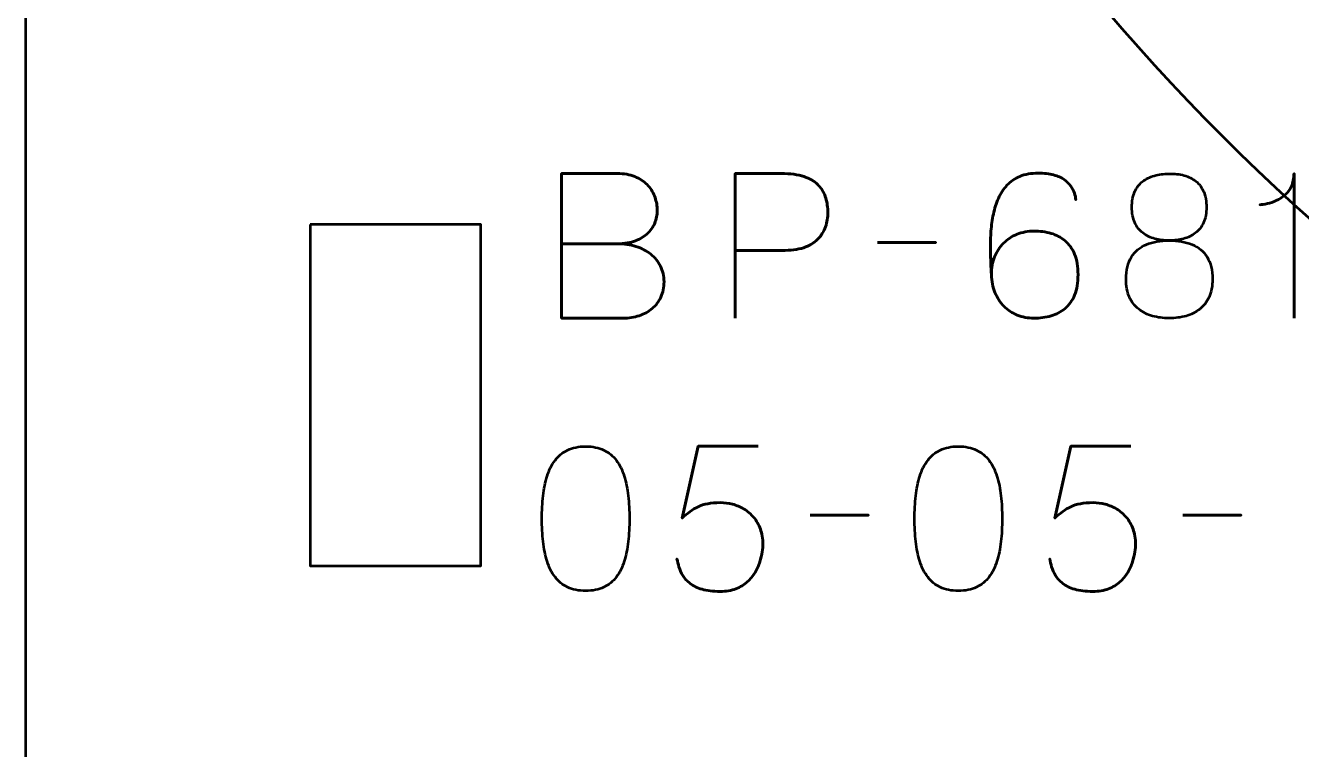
# Model space of a CAD drawing. Header units: centimetres. Extents: x -35.2 to 14.2, y -19.5 to -10.2.
# Drawn here: x 4.85 to 7.093, y -18.473 to -17.2 of the extents above; entities that cross this region are included whole.
import ezdxf

# ---------------------------------------------------------------- set-up
doc = ezdxf.new("R2010")
doc.units = ezdxf.units.CM
doc.header["$MEASUREMENT"] = 0
doc.layers.add('Layer 1', color=7, linetype='Continuous')

msp = doc.modelspace()

# ---------------------------------------------------------------- linework, layer by layer
at = {"layer": 'Layer 1', "lineweight": 53}
for centre, major_axis in [((9.49999, -14.85001), (0, 3.6)), ((9.49999, -14.85), (0, 2.75))]:
    msp.add_ellipse(centre, major_axis=major_axis, ratio=1, dxfattribs=at)
for points, knots in [([(5.35005, -10.19995), (5.35005, -10.19995), (13.64995, -10.19995), (13.64995, -10.19995), (13.64995, -10.19995), (13.92695, -10.19995), (14.15005, -10.42305), (14.15005, -10.70005), (14.15005, -10.70005), (14.15005, -10.70005), (14.15005, -18.99995), (14.15005, -18.99995), (14.15005, -18.99995), (14.15005, -19.27695), (13.92695, -19.50005), (13.64995, -19.50005), (13.64995, -19.50005), (13.64995, -19.50005), (5.35005, -19.50005), (5.35005, -19.50005), (5.35005, -19.50005), (5.07305, -19.50005), (4.84995, -19.27695), (4.84995, -18.99995), (4.84995, -18.99995), (4.84995, -18.99995), (4.84995, -10.70005), (4.84995, -10.70005), (4.84995, -10.70005), (4.84995, -10.42305), (5.07305, -10.19995), (5.35005, -10.19995)], [0, 0, 0, 0, 0.125, 0.125, 0.125, 0.125, 0.25, 0.25, 0.25, 0.25, 0.375, 0.375, 0.375, 0.375, 0.5, 0.5, 0.5, 0.5, 0.625, 0.625, 0.625, 0.625, 0.75, 0.75, 0.75, 0.75, 0.875, 0.875, 0.875, 0.875, 1, 1, 1, 1]), ([(5.35005, -17.55), (5.35005, -17.55), (5.65005, -17.55), (5.65005, -17.55), (5.65005, -17.55), (5.65005, -17.55), (5.65005, -18.15), (5.65005, -18.15), (5.65005, -18.15), (5.65005, -18.15), (5.35005, -18.15), (5.35005, -18.15), (5.35005, -18.15), (5.35005, -18.15), (5.35005, -17.55), (5.35005, -17.55)], [0, 0, 0, 0, 0.25, 0.25, 0.25, 0.25, 0.5, 0.5, 0.5, 0.5, 0.75, 0.75, 0.75, 0.75, 1, 1, 1, 1])]:
    msp.add_open_spline(points, degree=3, knots=knots, dxfattribs=at)
at = {"layer": 'Layer 1', "color": 5, "lineweight": 53}
for points, knots in [([(5.79213, -17.58389), (5.79213, -17.58389), (5.88985, -17.58389), (5.88985, -17.58389), (5.88985, -17.58389), (5.90255, -17.58383), (5.91337, -17.58207), (5.92248, -17.5786), (5.92248, -17.5786), (5.93154, -17.57519), (5.93889, -17.57054), (5.94459, -17.56472), (5.94459, -17.56472), (5.95029, -17.5589), (5.95441, -17.55231), (5.957, -17.54502), (5.957, -17.54502), (5.95952, -17.53779), (5.9607, -17.53027), (5.96041, -17.5225), (5.96041, -17.5225), (5.96005, -17.51474), (5.95841, -17.50722), (5.95547, -17.49987), (5.95547, -17.49987), (5.95259, -17.49252), (5.94824, -17.48587), (5.94253, -17.47994), (5.94253, -17.47994), (5.93683, -17.474), (5.92971, -17.46929), (5.92107, -17.46582), (5.92107, -17.46582), (5.91243, -17.4623), (5.90226, -17.46047), (5.89056, -17.46042), (5.89056, -17.46042), (5.89056, -17.46042), (5.79213, -17.46042), (5.79213, -17.46042), (5.79213, -17.46042), (5.79213, -17.46042), (5.79213, -17.71477), (5.79213, -17.71477), (5.79213, -17.71477), (5.79213, -17.71477), (5.90043, -17.71477), (5.90043, -17.71477), (5.90043, -17.71477), (5.91055, -17.71477), (5.91995, -17.7133), (5.92866, -17.71042), (5.92866, -17.71042), (5.93736, -17.70748), (5.94494, -17.7033), (5.95153, -17.69772), (5.95153, -17.69772), (5.95805, -17.69219), (5.96317, -17.68549), (5.96682, -17.67755), (5.96682, -17.67755), (5.97046, -17.66961), (5.97234, -17.66062), (5.9724, -17.65056), (5.9724, -17.65056), (5.97217, -17.64045), (5.97005, -17.63134), (5.96599, -17.62316), (5.96599, -17.62316), (5.96194, -17.61499), (5.95629, -17.608), (5.949, -17.60212), (5.949, -17.60212), (5.94171, -17.59629), (5.93301, -17.59177), (5.92301, -17.58865), (5.92301, -17.58865), (5.91302, -17.58553), (5.90196, -17.58395), (5.88985, -17.58389), (5.88985, -17.58389), (5.90196, -17.58395), (5.91302, -17.58553), (5.92301, -17.58865), (5.92301, -17.58865), (5.93301, -17.59177), (5.94171, -17.59629), (5.949, -17.60212), (5.949, -17.60212), (5.95629, -17.608), (5.96194, -17.61499), (5.96599, -17.62316), (5.96599, -17.62316), (5.97005, -17.63134), (5.97217, -17.64045), (5.9724, -17.65056), (5.9724, -17.65056), (5.97234, -17.66062), (5.97046, -17.66961), (5.96682, -17.67755), (5.96682, -17.67755), (5.96317, -17.68549), (5.95805, -17.69219), (5.95153, -17.69772), (5.95153, -17.69772), (5.94494, -17.7033), (5.93736, -17.70748), (5.92866, -17.71042), (5.92866, -17.71042), (5.91995, -17.7133), (5.91055, -17.71477), (5.90043, -17.71477), (5.90043, -17.71477), (5.90043, -17.71477), (5.79213, -17.71477), (5.79213, -17.71477), (5.79213, -17.71477), (5.79213, -17.71477), (5.79213, -17.46042), (5.79213, -17.46042), (5.79213, -17.46042), (5.79213, -17.46042), (5.89056, -17.46042), (5.89056, -17.46042), (5.89056, -17.46042), (5.90226, -17.46047), (5.91243, -17.4623), (5.92107, -17.46582), (5.92107, -17.46582), (5.92971, -17.46929), (5.93683, -17.474), (5.94253, -17.47994), (5.94253, -17.47994), (5.94824, -17.48587), (5.95259, -17.49252), (5.95547, -17.49987), (5.95547, -17.49987), (5.95841, -17.50722), (5.96005, -17.51474), (5.96041, -17.5225), (5.96041, -17.5225), (5.9607, -17.53027), (5.95952, -17.53779), (5.957, -17.54502), (5.957, -17.54502), (5.95441, -17.55231), (5.95029, -17.5589), (5.94459, -17.56472), (5.94459, -17.56472), (5.93889, -17.57054), (5.93154, -17.57519), (5.92248, -17.5786), (5.92248, -17.5786), (5.91337, -17.58207), (5.90255, -17.58383), (5.88985, -17.58389), (5.88985, -17.58389), (5.88985, -17.58389), (5.79213, -17.58389), (5.79213, -17.58389)], [0, 0, 0, 0, 0.025, 0.025, 0.025, 0.025, 0.05, 0.05, 0.05, 0.05, 0.075, 0.075, 0.075, 0.075, 0.1, 0.1, 0.1, 0.1, 0.125, 0.125, 0.125, 0.125, 0.15, 0.15, 0.15, 0.15, 0.175, 0.175, 0.175, 0.175, 0.2, 0.2, 0.2, 0.2, 0.225, 0.225, 0.225, 0.225, 0.25, 0.25, 0.25, 0.25, 0.275, 0.275, 0.275, 0.275, 0.3, 0.3, 0.3, 0.3, 0.325, 0.325, 0.325, 0.325, 0.35, 0.35, 0.35, 0.35, 0.375, 0.375, 0.375, 0.375, 0.4, 0.4, 0.4, 0.4, 0.425, 0.425, 0.425, 0.425, 0.45, 0.45, 0.45, 0.45, 0.475, 0.475, 0.475, 0.475, 0.5, 0.5, 0.5, 0.5, 0.525, 0.525, 0.525, 0.525, 0.55, 0.55, 0.55, 0.55, 0.575, 0.575, 0.575, 0.575, 0.6, 0.6, 0.6, 0.6, 0.625, 0.625, 0.625, 0.625, 0.65, 0.65, 0.65, 0.65, 0.675, 0.675, 0.675, 0.675, 0.7, 0.7, 0.7, 0.7, 0.725, 0.725, 0.725, 0.725, 0.75, 0.75, 0.75, 0.75, 0.775, 0.775, 0.775, 0.775, 0.8, 0.8, 0.8, 0.8, 0.825, 0.825, 0.825, 0.825, 0.85, 0.85, 0.85, 0.85, 0.875, 0.875, 0.875, 0.875, 0.9, 0.9, 0.9, 0.9, 0.925, 0.925, 0.925, 0.925, 0.95, 0.95, 0.95, 0.95, 0.975, 0.975, 0.975, 0.975, 1, 1, 1, 1]), ([(6.09728, -17.71477), (6.09728, -17.71477), (6.09728, -17.46042), (6.09728, -17.46042), (6.09728, -17.46042), (6.09728, -17.46042), (6.17842, -17.46042), (6.17842, -17.46042), (6.17842, -17.46042), (6.19465, -17.46047), (6.20799, -17.4623), (6.21852, -17.46582), (6.21852, -17.46582), (6.22899, -17.46929), (6.23722, -17.47412), (6.24316, -17.48023), (6.24316, -17.48023), (6.24909, -17.48629), (6.25333, -17.49322), (6.25591, -17.50104), (6.25591, -17.50104), (6.25844, -17.50886), (6.25991, -17.51704), (6.26026, -17.52568), (6.26026, -17.52568), (6.26068, -17.53432), (6.25968, -17.54279), (6.25733, -17.55102), (6.25733, -17.55102), (6.25491, -17.55925), (6.25086, -17.56672), (6.24504, -17.57342), (6.24504, -17.57342), (6.23927, -17.58013), (6.23145, -17.58548), (6.22164, -17.58942), (6.22164, -17.58942), (6.21182, -17.59341), (6.19965, -17.59541), (6.18512, -17.59553), (6.18512, -17.59553), (6.18512, -17.59553), (6.09728, -17.59553), (6.09728, -17.59553), (6.09728, -17.59553), (6.09728, -17.59553), (6.18512, -17.59553), (6.18512, -17.59553), (6.18512, -17.59553), (6.19935, -17.59541), (6.2114, -17.59341), (6.22117, -17.58942), (6.22117, -17.58942), (6.23098, -17.58548), (6.2388, -17.58013), (6.24468, -17.57342), (6.24468, -17.57342), (6.2505, -17.56672), (6.25468, -17.55925), (6.25715, -17.55102), (6.25715, -17.55102), (6.25962, -17.54279), (6.26068, -17.53432), (6.26026, -17.52568), (6.26026, -17.52568), (6.25991, -17.51704), (6.25844, -17.50886), (6.2558, -17.50104), (6.2558, -17.50104), (6.25321, -17.49322), (6.24886, -17.48629), (6.24292, -17.48023), (6.24292, -17.48023), (6.23692, -17.47412), (6.22869, -17.46929), (6.21823, -17.46582), (6.21823, -17.46582), (6.2077, -17.4623), (6.19447, -17.46047), (6.17842, -17.46042), (6.17842, -17.46042), (6.17842, -17.46042), (6.09728, -17.46042), (6.09728, -17.46042), (6.09728, -17.46042), (6.09728, -17.46042), (6.09728, -17.71477), (6.09728, -17.71477)], [0, 0, 0, 0, 0.0454545, 0.0454545, 0.0454545, 0.0454545, 0.0909091, 0.0909091, 0.0909091, 0.0909091, 0.1363636, 0.1363636, 0.1363636, 0.1363636, 0.1818182, 0.1818182, 0.1818182, 0.1818182, 0.2272727, 0.2272727, 0.2272727, 0.2272727, 0.2727273, 0.2727273, 0.2727273, 0.2727273, 0.3181818, 0.3181818, 0.3181818, 0.3181818, 0.3636364, 0.3636364, 0.3636364, 0.3636364, 0.4090909, 0.4090909, 0.4090909, 0.4090909, 0.4545455, 0.4545455, 0.4545455, 0.4545455, 0.5, 0.5, 0.5, 0.5, 0.5454545, 0.5454545, 0.5454545, 0.5454545, 0.5909091, 0.5909091, 0.5909091, 0.5909091, 0.6363636, 0.6363636, 0.6363636, 0.6363636, 0.6818182, 0.6818182, 0.6818182, 0.6818182, 0.7272727, 0.7272727, 0.7272727, 0.7272727, 0.7727273, 0.7727273, 0.7727273, 0.7727273, 0.8181818, 0.8181818, 0.8181818, 0.8181818, 0.8636364, 0.8636364, 0.8636364, 0.8636364, 0.9090909, 0.9090909, 0.9090909, 0.9090909, 0.9545455, 0.9545455, 0.9545455, 0.9545455, 1, 1, 1, 1]), ([(6.54778, -17.63822), (6.54784, -17.62669), (6.54972, -17.61629), (6.55348, -17.60688), (6.55348, -17.60688), (6.55719, -17.59753), (6.56242, -17.58947), (6.56918, -17.58271), (6.56918, -17.58271), (6.57589, -17.57601), (6.58382, -17.57084), (6.59288, -17.56719), (6.59288, -17.56719), (6.60193, -17.56354), (6.61187, -17.56172), (6.62257, -17.56166), (6.62257, -17.56166), (6.63333, -17.5616), (6.64338, -17.56296), (6.65273, -17.56566), (6.65273, -17.56566), (6.66208, -17.56831), (6.67025, -17.57266), (6.67737, -17.57866), (6.67737, -17.57866), (6.68448, -17.58459), (6.69007, -17.59247), (6.69407, -17.60229), (6.69407, -17.60229), (6.69807, -17.61211), (6.70012, -17.62405), (6.70018, -17.63822), (6.70018, -17.63822), (6.70012, -17.65239), (6.69807, -17.66432), (6.69407, -17.67414), (6.69407, -17.67414), (6.69007, -17.68396), (6.68448, -17.69184), (6.67737, -17.69778), (6.67737, -17.69778), (6.67025, -17.70378), (6.66208, -17.70813), (6.65273, -17.71077), (6.65273, -17.71077), (6.64338, -17.71348), (6.63333, -17.71483), (6.62257, -17.71477), (6.62257, -17.71477), (6.61187, -17.71471), (6.60205, -17.71289), (6.59305, -17.70924), (6.59305, -17.70924), (6.58412, -17.7056), (6.57636, -17.70042), (6.56971, -17.69366), (6.56971, -17.69366), (6.56307, -17.68696), (6.55784, -17.6789), (6.55407, -17.6695), (6.55407, -17.6695), (6.55025, -17.66015), (6.54819, -17.64974), (6.54778, -17.63822), (6.54778, -17.63822), (6.54755, -17.6324), (6.54725, -17.62546), (6.54684, -17.6174), (6.54684, -17.6174), (6.54643, -17.60929), (6.54619, -17.60047), (6.54613, -17.591), (6.54613, -17.591), (6.54608, -17.58148), (6.54637, -17.57166), (6.54713, -17.5616), (6.54713, -17.5616), (6.54784, -17.55149), (6.54925, -17.54156), (6.55131, -17.53174), (6.55131, -17.53174), (6.55337, -17.52198), (6.55631, -17.51274), (6.56019, -17.5041), (6.56019, -17.5041), (6.56407, -17.49546), (6.56907, -17.48781), (6.57524, -17.48117), (6.57524, -17.48117), (6.58147, -17.47453), (6.58906, -17.46929), (6.59805, -17.46547), (6.59805, -17.46547), (6.60705, -17.46171), (6.61769, -17.45977), (6.62998, -17.45971), (6.62998, -17.45971), (6.64068, -17.45977), (6.64973, -17.46083), (6.65726, -17.46289), (6.65726, -17.46289), (6.66479, -17.46494), (6.67096, -17.46771), (6.6759, -17.47112), (6.6759, -17.47112), (6.68078, -17.47459), (6.68466, -17.47835), (6.68748, -17.48252), (6.68748, -17.48252), (6.6903, -17.48664), (6.69242, -17.49081), (6.69371, -17.49499), (6.69371, -17.49499), (6.69507, -17.49916), (6.69595, -17.50304), (6.6963, -17.50663), (6.6963, -17.50663), (6.69595, -17.50304), (6.69507, -17.49916), (6.69371, -17.49499), (6.69371, -17.49499), (6.69242, -17.49081), (6.6903, -17.48664), (6.68748, -17.48252), (6.68748, -17.48252), (6.68466, -17.47835), (6.68078, -17.47459), (6.6759, -17.47112), (6.6759, -17.47112), (6.67096, -17.46771), (6.66479, -17.46494), (6.65726, -17.46289), (6.65726, -17.46289), (6.64973, -17.46083), (6.64068, -17.45977), (6.62998, -17.45971), (6.62998, -17.45971), (6.61769, -17.45977), (6.60705, -17.46171), (6.59805, -17.46547), (6.59805, -17.46547), (6.58906, -17.46929), (6.58147, -17.47453), (6.57524, -17.48117), (6.57524, -17.48117), (6.56907, -17.48781), (6.56407, -17.49546), (6.56019, -17.5041), (6.56019, -17.5041), (6.55631, -17.51274), (6.55337, -17.52198), (6.55131, -17.53174), (6.55131, -17.53174), (6.54925, -17.54156), (6.54784, -17.55149), (6.54713, -17.5616), (6.54713, -17.5616), (6.54637, -17.57166), (6.54608, -17.58148), (6.54613, -17.591), (6.54613, -17.591), (6.54619, -17.60047), (6.54643, -17.60929), (6.54684, -17.6174), (6.54684, -17.6174), (6.54725, -17.62546), (6.54755, -17.6324), (6.54778, -17.63822), (6.54778, -17.63822), (6.54819, -17.64974), (6.55025, -17.66015), (6.55407, -17.6695), (6.55407, -17.6695), (6.55784, -17.6789), (6.56307, -17.68696), (6.56971, -17.69366), (6.56971, -17.69366), (6.57636, -17.70042), (6.58412, -17.7056), (6.59305, -17.70924), (6.59305, -17.70924), (6.60205, -17.71289), (6.61187, -17.71471), (6.62257, -17.71477), (6.62257, -17.71477), (6.63333, -17.71483), (6.64338, -17.71348), (6.65273, -17.71077), (6.65273, -17.71077), (6.66208, -17.70813), (6.67025, -17.70378), (6.67737, -17.69778), (6.67737, -17.69778), (6.68448, -17.69184), (6.69007, -17.68396), (6.69407, -17.67414), (6.69407, -17.67414), (6.69807, -17.66432), (6.70012, -17.65239), (6.70018, -17.63822), (6.70018, -17.63822), (6.70012, -17.62405), (6.69807, -17.61211), (6.69407, -17.60229), (6.69407, -17.60229), (6.69007, -17.59247), (6.68448, -17.58459), (6.67737, -17.57866), (6.67737, -17.57866), (6.67025, -17.57266), (6.66208, -17.56831), (6.65273, -17.56566), (6.65273, -17.56566), (6.64338, -17.56296), (6.63333, -17.5616), (6.62257, -17.56166), (6.62257, -17.56166), (6.61187, -17.56172), (6.60193, -17.56354), (6.59288, -17.56719), (6.59288, -17.56719), (6.58382, -17.57084), (6.57589, -17.57601), (6.56918, -17.58271), (6.56918, -17.58271), (6.56242, -17.58947), (6.55719, -17.59753), (6.55348, -17.60688), (6.55348, -17.60688), (6.54972, -17.61629), (6.54784, -17.62669), (6.54778, -17.63822)], [0, 0, 0, 0, 0.0172414, 0.0172414, 0.0172414, 0.0172414, 0.0344828, 0.0344828, 0.0344828, 0.0344828, 0.0517241, 0.0517241, 0.0517241, 0.0517241, 0.0689655, 0.0689655, 0.0689655, 0.0689655, 0.0862069, 0.0862069, 0.0862069, 0.0862069, 0.1034483, 0.1034483, 0.1034483, 0.1034483, 0.1206897, 0.1206897, 0.1206897, 0.1206897, 0.137931, 0.137931, 0.137931, 0.137931, 0.1551724, 0.1551724, 0.1551724, 0.1551724, 0.1724138, 0.1724138, 0.1724138, 0.1724138, 0.1896552, 0.1896552, 0.1896552, 0.1896552, 0.2068966, 0.2068966, 0.2068966, 0.2068966, 0.2241379, 0.2241379, 0.2241379, 0.2241379, 0.2413793, 0.2413793, 0.2413793, 0.2413793, 0.2586207, 0.2586207, 0.2586207, 0.2586207, 0.2758621, 0.2758621, 0.2758621, 0.2758621, 0.2931034, 0.2931034, 0.2931034, 0.2931034, 0.3103448, 0.3103448, 0.3103448, 0.3103448, 0.3275862, 0.3275862, 0.3275862, 0.3275862, 0.3448276, 0.3448276, 0.3448276, 0.3448276, 0.362069, 0.362069, 0.362069, 0.362069, 0.3793103, 0.3793103, 0.3793103, 0.3793103, 0.3965517, 0.3965517, 0.3965517, 0.3965517, 0.4137931, 0.4137931, 0.4137931, 0.4137931, 0.4310345, 0.4310345, 0.4310345, 0.4310345, 0.4482759, 0.4482759, 0.4482759, 0.4482759, 0.4655172, 0.4655172, 0.4655172, 0.4655172, 0.4827586, 0.4827586, 0.4827586, 0.4827586, 0.5, 0.5, 0.5, 0.5, 0.5172414, 0.5172414, 0.5172414, 0.5172414, 0.5344828, 0.5344828, 0.5344828, 0.5344828, 0.5517241, 0.5517241, 0.5517241, 0.5517241, 0.5689655, 0.5689655, 0.5689655, 0.5689655, 0.5862069, 0.5862069, 0.5862069, 0.5862069, 0.6034483, 0.6034483, 0.6034483, 0.6034483, 0.6206897, 0.6206897, 0.6206897, 0.6206897, 0.637931, 0.637931, 0.637931, 0.637931, 0.6551724, 0.6551724, 0.6551724, 0.6551724, 0.6724138, 0.6724138, 0.6724138, 0.6724138, 0.6896552, 0.6896552, 0.6896552, 0.6896552, 0.7068966, 0.7068966, 0.7068966, 0.7068966, 0.7241379, 0.7241379, 0.7241379, 0.7241379, 0.7413793, 0.7413793, 0.7413793, 0.7413793, 0.7586207, 0.7586207, 0.7586207, 0.7586207, 0.7758621, 0.7758621, 0.7758621, 0.7758621, 0.7931034, 0.7931034, 0.7931034, 0.7931034, 0.8103448, 0.8103448, 0.8103448, 0.8103448, 0.8275862, 0.8275862, 0.8275862, 0.8275862, 0.8448276, 0.8448276, 0.8448276, 0.8448276, 0.862069, 0.862069, 0.862069, 0.862069, 0.8793103, 0.8793103, 0.8793103, 0.8793103, 0.8965517, 0.8965517, 0.8965517, 0.8965517, 0.9137931, 0.9137931, 0.9137931, 0.9137931, 0.9310345, 0.9310345, 0.9310345, 0.9310345, 0.9482759, 0.9482759, 0.9482759, 0.9482759, 0.9655172, 0.9655172, 0.9655172, 0.9655172, 0.9827586, 0.9827586, 0.9827586, 0.9827586, 1, 1, 1, 1]), ([(6.86035, -17.57824), (6.8694, -17.57824), (6.87787, -17.57719), (6.88581, -17.57507), (6.88581, -17.57507), (6.89369, -17.57289), (6.90062, -17.56948), (6.90668, -17.56484), (6.90668, -17.56484), (6.91268, -17.56019), (6.91738, -17.55414), (6.92079, -17.54667), (6.92079, -17.54667), (6.9242, -17.53926), (6.92591, -17.53027), (6.92597, -17.51968), (6.92597, -17.51968), (6.92591, -17.5091), (6.92426, -17.50004), (6.92103, -17.49252), (6.92103, -17.49252), (6.91779, -17.48499), (6.91321, -17.47882), (6.90733, -17.47406), (6.90733, -17.47406), (6.90145, -17.46935), (6.89451, -17.46588), (6.88651, -17.46371), (6.88651, -17.46371), (6.87857, -17.46153), (6.86981, -17.46059), (6.86035, -17.46077), (6.86035, -17.46077), (6.85088, -17.46089), (6.84212, -17.46212), (6.83418, -17.4643), (6.83418, -17.4643), (6.82619, -17.46653), (6.81925, -17.46994), (6.81337, -17.47459), (6.81337, -17.47459), (6.80749, -17.47923), (6.8029, -17.48529), (6.79967, -17.49269), (6.79967, -17.49269), (6.79644, -17.50016), (6.79479, -17.5091), (6.79473, -17.51968), (6.79473, -17.51968), (6.79479, -17.53027), (6.79649, -17.53926), (6.7999, -17.54667), (6.7999, -17.54667), (6.80332, -17.55414), (6.80802, -17.56019), (6.81407, -17.56484), (6.81407, -17.56484), (6.82007, -17.56948), (6.82701, -17.57289), (6.83489, -17.57507), (6.83489, -17.57507), (6.84283, -17.57719), (6.85129, -17.57824), (6.86035, -17.57824)], [0, 0, 0, 0, 0.0625, 0.0625, 0.0625, 0.0625, 0.125, 0.125, 0.125, 0.125, 0.1875, 0.1875, 0.1875, 0.1875, 0.25, 0.25, 0.25, 0.25, 0.3125, 0.3125, 0.3125, 0.3125, 0.375, 0.375, 0.375, 0.375, 0.4375, 0.4375, 0.4375, 0.4375, 0.5, 0.5, 0.5, 0.5, 0.5625, 0.5625, 0.5625, 0.5625, 0.625, 0.625, 0.625, 0.625, 0.6875, 0.6875, 0.6875, 0.6875, 0.75, 0.75, 0.75, 0.75, 0.8125, 0.8125, 0.8125, 0.8125, 0.875, 0.875, 0.875, 0.875, 0.9375, 0.9375, 0.9375, 0.9375, 1, 1, 1, 1]), ([(6.86035, -17.57824), (6.8694, -17.57824), (6.87787, -17.57719), (6.88581, -17.57507), (6.88581, -17.57507), (6.89369, -17.57289), (6.90062, -17.56948), (6.90668, -17.56484), (6.90668, -17.56484), (6.91268, -17.56019), (6.91738, -17.55414), (6.92079, -17.54667), (6.92079, -17.54667), (6.9242, -17.53926), (6.92591, -17.53027), (6.92597, -17.51968), (6.92597, -17.51968), (6.92591, -17.5091), (6.92426, -17.50004), (6.92103, -17.49252), (6.92103, -17.49252), (6.91779, -17.48499), (6.91321, -17.47882), (6.90733, -17.47406), (6.90733, -17.47406), (6.90145, -17.46935), (6.89451, -17.46588), (6.88651, -17.46371), (6.88651, -17.46371), (6.87857, -17.46153), (6.86981, -17.46059), (6.86035, -17.46077), (6.86035, -17.46077), (6.85088, -17.46089), (6.84212, -17.46212), (6.83418, -17.4643), (6.83418, -17.4643), (6.82619, -17.46653), (6.81925, -17.46994), (6.81337, -17.47459), (6.81337, -17.47459), (6.80749, -17.47923), (6.8029, -17.48529), (6.79967, -17.49269), (6.79967, -17.49269), (6.79644, -17.50016), (6.79479, -17.5091), (6.79473, -17.51968), (6.79473, -17.51968), (6.79479, -17.53027), (6.79649, -17.53926), (6.7999, -17.54667), (6.7999, -17.54667), (6.80332, -17.55414), (6.80802, -17.56019), (6.81407, -17.56484), (6.81407, -17.56484), (6.82007, -17.56948), (6.82701, -17.57289), (6.83489, -17.57507), (6.83489, -17.57507), (6.84283, -17.57719), (6.85129, -17.57824), (6.86035, -17.57824)], [0, 0, 0, 0, 0.0625, 0.0625, 0.0625, 0.0625, 0.125, 0.125, 0.125, 0.125, 0.1875, 0.1875, 0.1875, 0.1875, 0.25, 0.25, 0.25, 0.25, 0.3125, 0.3125, 0.3125, 0.3125, 0.375, 0.375, 0.375, 0.375, 0.4375, 0.4375, 0.4375, 0.4375, 0.5, 0.5, 0.5, 0.5, 0.5625, 0.5625, 0.5625, 0.5625, 0.625, 0.625, 0.625, 0.625, 0.6875, 0.6875, 0.6875, 0.6875, 0.75, 0.75, 0.75, 0.75, 0.8125, 0.8125, 0.8125, 0.8125, 0.875, 0.875, 0.875, 0.875, 0.9375, 0.9375, 0.9375, 0.9375, 1, 1, 1, 1]), ([(7.07977, -17.71477), (7.07977, -17.71477), (7.07977, -17.46042), (7.07977, -17.46042), (7.07977, -17.46042), (7.07971, -17.46906), (7.07819, -17.47647), (7.07525, -17.48264), (7.07525, -17.48264), (7.07236, -17.48887), (7.06854, -17.49399), (7.06384, -17.4981), (7.06384, -17.4981), (7.05914, -17.50222), (7.05408, -17.50551), (7.04867, -17.50798), (7.04867, -17.50798), (7.04326, -17.51039), (7.03803, -17.51222), (7.03297, -17.51333), (7.03297, -17.51333), (7.02786, -17.51451), (7.0235, -17.51521), (7.0198, -17.51545), (7.0198, -17.51545), (7.0235, -17.51521), (7.02786, -17.51451), (7.03297, -17.51333), (7.03297, -17.51333), (7.03803, -17.51222), (7.04326, -17.51039), (7.04867, -17.50798), (7.04867, -17.50798), (7.05408, -17.50551), (7.05914, -17.50222), (7.06384, -17.4981), (7.06384, -17.4981), (7.06854, -17.49399), (7.07236, -17.48887), (7.07525, -17.48264), (7.07525, -17.48264), (7.07819, -17.47647), (7.07971, -17.46906), (7.07977, -17.46042), (7.07977, -17.46042), (7.07977, -17.46042), (7.07977, -17.71477), (7.07977, -17.71477)], [0, 0, 0, 0, 0.0833333, 0.0833333, 0.0833333, 0.0833333, 0.1666667, 0.1666667, 0.1666667, 0.1666667, 0.25, 0.25, 0.25, 0.25, 0.3333333, 0.3333333, 0.3333333, 0.3333333, 0.4166667, 0.4166667, 0.4166667, 0.4166667, 0.5, 0.5, 0.5, 0.5, 0.5833333, 0.5833333, 0.5833333, 0.5833333, 0.6666667, 0.6666667, 0.6666667, 0.6666667, 0.75, 0.75, 0.75, 0.75, 0.8333333, 0.8333333, 0.8333333, 0.8333333, 0.9166667, 0.9166667, 0.9166667, 0.9166667, 1, 1, 1, 1]), ([(6.34775, -17.58177), (6.34775, -17.58177), (6.45041, -17.58177), (6.45041, -17.58177), (6.45041, -17.58177), (6.45041, -17.58177), (6.34775, -17.58177), (6.34775, -17.58177)], [0, 0, 0, 0, 0.5, 0.5, 0.5, 0.5, 1, 1, 1, 1]), ([(6.86035, -17.71477), (6.87093, -17.71477), (6.88081, -17.71354), (6.88998, -17.71095), (6.88998, -17.71095), (6.89915, -17.70836), (6.90721, -17.7043), (6.91421, -17.69878), (6.91421, -17.69878), (6.92114, -17.69331), (6.92661, -17.68625), (6.93055, -17.67755), (6.93055, -17.67755), (6.93449, -17.66891), (6.93649, -17.6585), (6.93655, -17.64633), (6.93655, -17.64633), (6.93643, -17.63016), (6.93326, -17.61705), (6.92696, -17.60705), (6.92696, -17.60705), (6.92067, -17.597), (6.91185, -17.58971), (6.90051, -17.58506), (6.90051, -17.58506), (6.8891, -17.58048), (6.87575, -17.57819), (6.86035, -17.57824), (6.86035, -17.57824), (6.845, -17.57819), (6.8316, -17.58048), (6.82031, -17.58506), (6.82031, -17.58506), (6.80896, -17.58971), (6.8002, -17.597), (6.79397, -17.60705), (6.79397, -17.60705), (6.78773, -17.61705), (6.78456, -17.63016), (6.7845, -17.64633), (6.7845, -17.64633), (6.78456, -17.6585), (6.78656, -17.66891), (6.7905, -17.67755), (6.7905, -17.67755), (6.79444, -17.68625), (6.79985, -17.69331), (6.80684, -17.69878), (6.80684, -17.69878), (6.81378, -17.7043), (6.82178, -17.70836), (6.83095, -17.71095), (6.83095, -17.71095), (6.84006, -17.71354), (6.84988, -17.71477), (6.86035, -17.71477)], [0, 0, 0, 0, 0.0714286, 0.0714286, 0.0714286, 0.0714286, 0.1428571, 0.1428571, 0.1428571, 0.1428571, 0.2142857, 0.2142857, 0.2142857, 0.2142857, 0.2857143, 0.2857143, 0.2857143, 0.2857143, 0.3571429, 0.3571429, 0.3571429, 0.3571429, 0.4285714, 0.4285714, 0.4285714, 0.4285714, 0.5, 0.5, 0.5, 0.5, 0.5714286, 0.5714286, 0.5714286, 0.5714286, 0.6428571, 0.6428571, 0.6428571, 0.6428571, 0.7142857, 0.7142857, 0.7142857, 0.7142857, 0.7857143, 0.7857143, 0.7857143, 0.7857143, 0.8571429, 0.8571429, 0.8571429, 0.8571429, 0.9285714, 0.9285714, 0.9285714, 0.9285714, 1, 1, 1, 1]), ([(6.86035, -17.71477), (6.87093, -17.71477), (6.88081, -17.71354), (6.88998, -17.71095), (6.88998, -17.71095), (6.89915, -17.70836), (6.90721, -17.7043), (6.91421, -17.69878), (6.91421, -17.69878), (6.92114, -17.69331), (6.92661, -17.68625), (6.93055, -17.67755), (6.93055, -17.67755), (6.93449, -17.66891), (6.93649, -17.6585), (6.93655, -17.64633), (6.93655, -17.64633), (6.93643, -17.63016), (6.93326, -17.61705), (6.92696, -17.60705), (6.92696, -17.60705), (6.92067, -17.597), (6.91185, -17.58971), (6.90051, -17.58506), (6.90051, -17.58506), (6.8891, -17.58048), (6.87575, -17.57819), (6.86035, -17.57824), (6.86035, -17.57824), (6.845, -17.57819), (6.8316, -17.58048), (6.82031, -17.58506), (6.82031, -17.58506), (6.80896, -17.58971), (6.8002, -17.597), (6.79397, -17.60705), (6.79397, -17.60705), (6.78773, -17.61705), (6.78456, -17.63016), (6.7845, -17.64633), (6.7845, -17.64633), (6.78456, -17.6585), (6.78656, -17.66891), (6.7905, -17.67755), (6.7905, -17.67755), (6.79444, -17.68625), (6.79985, -17.69331), (6.80684, -17.69878), (6.80684, -17.69878), (6.81378, -17.7043), (6.82178, -17.70836), (6.83095, -17.71095), (6.83095, -17.71095), (6.84006, -17.71354), (6.84988, -17.71477), (6.86035, -17.71477)], [0, 0, 0, 0, 0.0714286, 0.0714286, 0.0714286, 0.0714286, 0.1428571, 0.1428571, 0.1428571, 0.1428571, 0.2142857, 0.2142857, 0.2142857, 0.2142857, 0.2857143, 0.2857143, 0.2857143, 0.2857143, 0.3571429, 0.3571429, 0.3571429, 0.3571429, 0.4285714, 0.4285714, 0.4285714, 0.4285714, 0.5, 0.5, 0.5, 0.5, 0.5714286, 0.5714286, 0.5714286, 0.5714286, 0.6428571, 0.6428571, 0.6428571, 0.6428571, 0.7142857, 0.7142857, 0.7142857, 0.7142857, 0.7857143, 0.7857143, 0.7857143, 0.7857143, 0.8571429, 0.8571429, 0.8571429, 0.8571429, 0.9285714, 0.9285714, 0.9285714, 0.9285714, 1, 1, 1, 1]), ([(5.83464, -18.19419), (5.84698, -18.19413), (5.85763, -18.19196), (5.8665, -18.18772), (5.8665, -18.18772), (5.87532, -18.18349), (5.88267, -18.17743), (5.88855, -18.16973), (5.88855, -18.16973), (5.89437, -18.16197), (5.89896, -18.1528), (5.90237, -18.14221), (5.90237, -18.14221), (5.90572, -18.13163), (5.90813, -18.12005), (5.90948, -18.10735), (5.90948, -18.10735), (5.9109, -18.09465), (5.9116, -18.0813), (5.91154, -18.06719), (5.91154, -18.06719), (5.9116, -18.05314), (5.9109, -18.03979), (5.90948, -18.02715), (5.90948, -18.02715), (5.90813, -18.01451), (5.90572, -18.00287), (5.90237, -17.99228), (5.90237, -17.99228), (5.89896, -17.98176), (5.89437, -17.97259), (5.88855, -17.96477), (5.88855, -17.96477), (5.88267, -17.957), (5.87532, -17.95095), (5.8665, -17.94671), (5.8665, -17.94671), (5.85763, -17.94242), (5.84698, -17.94025), (5.83464, -17.94019), (5.83464, -17.94019), (5.82229, -17.94025), (5.81165, -17.94242), (5.80277, -17.94671), (5.80277, -17.94671), (5.79395, -17.95095), (5.7866, -17.957), (5.78072, -17.96477), (5.78072, -17.96477), (5.7749, -17.97259), (5.77031, -17.98176), (5.7669, -17.99228), (5.7669, -17.99228), (5.76355, -18.00287), (5.76114, -18.01451), (5.75979, -18.02715), (5.75979, -18.02715), (5.75838, -18.03979), (5.75767, -18.05314), (5.75773, -18.06719), (5.75773, -18.06719), (5.75767, -18.0813), (5.75838, -18.09465), (5.75979, -18.10735), (5.75979, -18.10735), (5.76114, -18.12005), (5.76355, -18.13163), (5.7669, -18.14221), (5.7669, -18.14221), (5.77031, -18.1528), (5.7749, -18.16197), (5.78072, -18.16973), (5.78072, -18.16973), (5.7866, -18.17743), (5.79395, -18.18349), (5.80277, -18.18772), (5.80277, -18.18772), (5.81165, -18.19196), (5.82229, -18.19413), (5.83464, -18.19419)], [0, 0, 0, 0, 0.05, 0.05, 0.05, 0.05, 0.1, 0.1, 0.1, 0.1, 0.15, 0.15, 0.15, 0.15, 0.2, 0.2, 0.2, 0.2, 0.25, 0.25, 0.25, 0.25, 0.3, 0.3, 0.3, 0.3, 0.35, 0.35, 0.35, 0.35, 0.4, 0.4, 0.4, 0.4, 0.45, 0.45, 0.45, 0.45, 0.5, 0.5, 0.5, 0.5, 0.55, 0.55, 0.55, 0.55, 0.6, 0.6, 0.6, 0.6, 0.65, 0.65, 0.65, 0.65, 0.7, 0.7, 0.7, 0.7, 0.75, 0.75, 0.75, 0.75, 0.8, 0.8, 0.8, 0.8, 0.85, 0.85, 0.85, 0.85, 0.9, 0.9, 0.9, 0.9, 0.95, 0.95, 0.95, 0.95, 1, 1, 1, 1]), ([(5.83464, -18.19419), (5.84698, -18.19413), (5.85763, -18.19196), (5.8665, -18.18772), (5.8665, -18.18772), (5.87532, -18.18349), (5.88267, -18.17743), (5.88855, -18.16973), (5.88855, -18.16973), (5.89437, -18.16197), (5.89896, -18.1528), (5.90237, -18.14221), (5.90237, -18.14221), (5.90572, -18.13163), (5.90813, -18.12005), (5.90948, -18.10735), (5.90948, -18.10735), (5.9109, -18.09465), (5.9116, -18.0813), (5.91154, -18.06719), (5.91154, -18.06719), (5.9116, -18.05314), (5.9109, -18.03979), (5.90948, -18.02715), (5.90948, -18.02715), (5.90813, -18.01451), (5.90572, -18.00287), (5.90237, -17.99228), (5.90237, -17.99228), (5.89896, -17.98176), (5.89437, -17.97259), (5.88855, -17.96477), (5.88855, -17.96477), (5.88267, -17.957), (5.87532, -17.95095), (5.8665, -17.94671), (5.8665, -17.94671), (5.85763, -17.94242), (5.84698, -17.94025), (5.83464, -17.94019), (5.83464, -17.94019), (5.82229, -17.94025), (5.81165, -17.94242), (5.80277, -17.94671), (5.80277, -17.94671), (5.79395, -17.95095), (5.7866, -17.957), (5.78072, -17.96477), (5.78072, -17.96477), (5.7749, -17.97259), (5.77031, -17.98176), (5.7669, -17.99228), (5.7669, -17.99228), (5.76355, -18.00287), (5.76114, -18.01451), (5.75979, -18.02715), (5.75979, -18.02715), (5.75838, -18.03979), (5.75767, -18.05314), (5.75773, -18.06719), (5.75773, -18.06719), (5.75767, -18.0813), (5.75838, -18.09465), (5.75979, -18.10735), (5.75979, -18.10735), (5.76114, -18.12005), (5.76355, -18.13163), (5.7669, -18.14221), (5.7669, -18.14221), (5.77031, -18.1528), (5.7749, -18.16197), (5.78072, -18.16973), (5.78072, -18.16973), (5.7866, -18.17743), (5.79395, -18.18349), (5.80277, -18.18772), (5.80277, -18.18772), (5.81165, -18.19196), (5.82229, -18.19413), (5.83464, -18.19419)], [0, 0, 0, 0, 0.05, 0.05, 0.05, 0.05, 0.1, 0.1, 0.1, 0.1, 0.15, 0.15, 0.15, 0.15, 0.2, 0.2, 0.2, 0.2, 0.25, 0.25, 0.25, 0.25, 0.3, 0.3, 0.3, 0.3, 0.35, 0.35, 0.35, 0.35, 0.4, 0.4, 0.4, 0.4, 0.45, 0.45, 0.45, 0.45, 0.5, 0.5, 0.5, 0.5, 0.55, 0.55, 0.55, 0.55, 0.6, 0.6, 0.6, 0.6, 0.65, 0.65, 0.65, 0.65, 0.7, 0.7, 0.7, 0.7, 0.75, 0.75, 0.75, 0.75, 0.8, 0.8, 0.8, 0.8, 0.85, 0.85, 0.85, 0.85, 0.9, 0.9, 0.9, 0.9, 0.95, 0.95, 0.95, 0.95, 1, 1, 1, 1]), ([(6.13803, -17.93984), (6.13803, -17.93984), (6.03219, -17.93984), (6.03219, -17.93984), (6.03219, -17.93984), (6.03219, -17.93984), (6.00397, -18.06613), (6.00397, -18.06613), (6.00397, -18.06613), (6.00891, -18.0619), (6.01361, -18.05808), (6.01814, -18.05472), (6.01814, -18.05472), (6.02261, -18.05137), (6.02731, -18.04855), (6.03231, -18.0462), (6.03231, -18.0462), (6.03725, -18.04385), (6.04289, -18.04208), (6.04924, -18.04085), (6.04924, -18.04085), (6.05553, -18.03961), (6.06306, -18.03897), (6.0717, -18.03897), (6.0717, -18.03897), (6.07876, -18.03897), (6.08581, -18.03991), (6.09287, -18.04185), (6.09287, -18.04185), (6.09993, -18.04373), (6.10663, -18.04661), (6.11298, -18.05043), (6.11298, -18.05043), (6.11939, -18.05431), (6.12503, -18.05913), (6.12997, -18.06495), (6.12997, -18.06495), (6.13497, -18.07078), (6.13891, -18.0776), (6.14173, -18.08542), (6.14173, -18.08542), (6.14461, -18.09324), (6.14608, -18.10211), (6.14614, -18.11199), (6.14614, -18.11199), (6.1462, -18.11564), (6.14579, -18.12022), (6.14496, -18.12563), (6.14496, -18.12563), (6.1442, -18.13104), (6.14279, -18.13692), (6.14079, -18.14315), (6.14079, -18.14315), (6.13879, -18.14939), (6.13597, -18.15556), (6.13238, -18.16168), (6.13238, -18.16168), (6.1288, -18.16779), (6.12421, -18.17338), (6.11868, -18.17843), (6.11868, -18.17843), (6.11316, -18.18349), (6.10645, -18.18755), (6.09863, -18.1906), (6.09863, -18.1906), (6.09075, -18.1936), (6.08152, -18.19519), (6.071, -18.19525), (6.071, -18.19525), (6.05842, -18.19519), (6.04783, -18.19384), (6.03925, -18.19131), (6.03925, -18.19131), (6.03066, -18.18872), (6.02367, -18.18537), (6.01826, -18.18114), (6.01826, -18.18114), (6.01279, -18.1769), (6.00856, -18.17226), (6.0055, -18.1672), (6.0055, -18.1672), (6.00244, -18.16215), (6.00015, -18.15709), (5.99862, -18.15203), (5.99862, -18.15203), (5.99709, -18.14698), (5.99591, -18.14233), (5.99515, -18.1381), (5.99515, -18.1381), (5.99591, -18.14233), (5.99709, -18.14698), (5.99862, -18.15203), (5.99862, -18.15203), (6.00015, -18.15709), (6.00244, -18.16215), (6.0055, -18.1672), (6.0055, -18.1672), (6.00856, -18.17226), (6.01279, -18.1769), (6.01826, -18.18114), (6.01826, -18.18114), (6.02367, -18.18537), (6.03066, -18.18872), (6.03925, -18.19131), (6.03925, -18.19131), (6.04783, -18.19384), (6.05842, -18.19519), (6.071, -18.19525), (6.071, -18.19525), (6.08152, -18.19519), (6.09075, -18.1936), (6.09863, -18.1906), (6.09863, -18.1906), (6.10645, -18.18755), (6.11316, -18.18349), (6.11868, -18.17843), (6.11868, -18.17843), (6.12421, -18.17338), (6.1288, -18.16779), (6.13238, -18.16168), (6.13238, -18.16168), (6.13597, -18.15556), (6.13879, -18.14939), (6.14079, -18.14315), (6.14079, -18.14315), (6.14279, -18.13692), (6.1442, -18.13104), (6.14496, -18.12563), (6.14496, -18.12563), (6.14579, -18.12022), (6.1462, -18.11564), (6.14614, -18.11199), (6.14614, -18.11199), (6.14608, -18.10211), (6.14461, -18.09324), (6.14173, -18.08542), (6.14173, -18.08542), (6.13891, -18.0776), (6.13497, -18.07078), (6.12997, -18.06495), (6.12997, -18.06495), (6.12503, -18.05913), (6.11939, -18.05431), (6.11298, -18.05043), (6.11298, -18.05043), (6.10663, -18.04661), (6.09993, -18.04373), (6.09287, -18.04185), (6.09287, -18.04185), (6.08581, -18.03991), (6.07876, -18.03897), (6.0717, -18.03897), (6.0717, -18.03897), (6.06306, -18.03897), (6.05553, -18.03961), (6.04924, -18.04085), (6.04924, -18.04085), (6.04289, -18.04208), (6.03725, -18.04385), (6.03231, -18.0462), (6.03231, -18.0462), (6.02731, -18.04855), (6.02261, -18.05137), (6.01814, -18.05472), (6.01814, -18.05472), (6.01361, -18.05808), (6.00891, -18.0619), (6.00397, -18.06613), (6.00397, -18.06613), (6.00397, -18.06613), (6.03219, -17.93984), (6.03219, -17.93984), (6.03219, -17.93984), (6.03219, -17.93984), (6.13803, -17.93984), (6.13803, -17.93984)], [0, 0, 0, 0, 0.0227273, 0.0227273, 0.0227273, 0.0227273, 0.0454545, 0.0454545, 0.0454545, 0.0454545, 0.0681818, 0.0681818, 0.0681818, 0.0681818, 0.0909091, 0.0909091, 0.0909091, 0.0909091, 0.1136364, 0.1136364, 0.1136364, 0.1136364, 0.1363636, 0.1363636, 0.1363636, 0.1363636, 0.1590909, 0.1590909, 0.1590909, 0.1590909, 0.1818182, 0.1818182, 0.1818182, 0.1818182, 0.2045455, 0.2045455, 0.2045455, 0.2045455, 0.2272727, 0.2272727, 0.2272727, 0.2272727, 0.25, 0.25, 0.25, 0.25, 0.2727273, 0.2727273, 0.2727273, 0.2727273, 0.2954545, 0.2954545, 0.2954545, 0.2954545, 0.3181818, 0.3181818, 0.3181818, 0.3181818, 0.3409091, 0.3409091, 0.3409091, 0.3409091, 0.3636364, 0.3636364, 0.3636364, 0.3636364, 0.3863636, 0.3863636, 0.3863636, 0.3863636, 0.4090909, 0.4090909, 0.4090909, 0.4090909, 0.4318182, 0.4318182, 0.4318182, 0.4318182, 0.4545455, 0.4545455, 0.4545455, 0.4545455, 0.4772727, 0.4772727, 0.4772727, 0.4772727, 0.5, 0.5, 0.5, 0.5, 0.5227273, 0.5227273, 0.5227273, 0.5227273, 0.5454545, 0.5454545, 0.5454545, 0.5454545, 0.5681818, 0.5681818, 0.5681818, 0.5681818, 0.5909091, 0.5909091, 0.5909091, 0.5909091, 0.6136364, 0.6136364, 0.6136364, 0.6136364, 0.6363636, 0.6363636, 0.6363636, 0.6363636, 0.6590909, 0.6590909, 0.6590909, 0.6590909, 0.6818182, 0.6818182, 0.6818182, 0.6818182, 0.7045455, 0.7045455, 0.7045455, 0.7045455, 0.7272727, 0.7272727, 0.7272727, 0.7272727, 0.75, 0.75, 0.75, 0.75, 0.7727273, 0.7727273, 0.7727273, 0.7727273, 0.7954545, 0.7954545, 0.7954545, 0.7954545, 0.8181818, 0.8181818, 0.8181818, 0.8181818, 0.8409091, 0.8409091, 0.8409091, 0.8409091, 0.8636364, 0.8636364, 0.8636364, 0.8636364, 0.8863636, 0.8863636, 0.8863636, 0.8863636, 0.9090909, 0.9090909, 0.9090909, 0.9090909, 0.9318182, 0.9318182, 0.9318182, 0.9318182, 0.9545455, 0.9545455, 0.9545455, 0.9545455, 0.9772727, 0.9772727, 0.9772727, 0.9772727, 1, 1, 1, 1]), ([(6.48976, -18.19419), (6.5021, -18.19413), (6.51275, -18.19196), (6.52162, -18.18772), (6.52162, -18.18772), (6.53044, -18.18349), (6.53779, -18.17743), (6.54367, -18.16973), (6.54367, -18.16973), (6.54949, -18.16197), (6.55408, -18.1528), (6.55749, -18.14221), (6.55749, -18.14221), (6.56084, -18.13163), (6.56325, -18.12005), (6.5646, -18.10735), (6.5646, -18.10735), (6.56602, -18.09465), (6.56672, -18.0813), (6.56666, -18.06719), (6.56666, -18.06719), (6.56672, -18.05314), (6.56602, -18.03979), (6.5646, -18.02715), (6.5646, -18.02715), (6.56325, -18.01451), (6.56084, -18.00287), (6.55749, -17.99228), (6.55749, -17.99228), (6.55408, -17.98176), (6.54949, -17.97259), (6.54367, -17.96477), (6.54367, -17.96477), (6.53779, -17.957), (6.53044, -17.95095), (6.52162, -17.94671), (6.52162, -17.94671), (6.51275, -17.94242), (6.5021, -17.94025), (6.48976, -17.94019), (6.48976, -17.94019), (6.47741, -17.94025), (6.46677, -17.94242), (6.45789, -17.94671), (6.45789, -17.94671), (6.44907, -17.95095), (6.44172, -17.957), (6.43584, -17.96477), (6.43584, -17.96477), (6.43002, -17.97259), (6.42543, -17.98176), (6.42202, -17.99228), (6.42202, -17.99228), (6.41867, -18.00287), (6.41626, -18.01451), (6.41491, -18.02715), (6.41491, -18.02715), (6.4135, -18.03979), (6.41279, -18.05314), (6.41285, -18.06719), (6.41285, -18.06719), (6.41279, -18.0813), (6.4135, -18.09465), (6.41491, -18.10735), (6.41491, -18.10735), (6.41626, -18.12005), (6.41867, -18.13163), (6.42202, -18.14221), (6.42202, -18.14221), (6.42543, -18.1528), (6.43002, -18.16197), (6.43584, -18.16973), (6.43584, -18.16973), (6.44172, -18.17743), (6.44907, -18.18349), (6.45789, -18.18772), (6.45789, -18.18772), (6.46677, -18.19196), (6.47741, -18.19413), (6.48976, -18.19419)], [0, 0, 0, 0, 0.05, 0.05, 0.05, 0.05, 0.1, 0.1, 0.1, 0.1, 0.15, 0.15, 0.15, 0.15, 0.2, 0.2, 0.2, 0.2, 0.25, 0.25, 0.25, 0.25, 0.3, 0.3, 0.3, 0.3, 0.35, 0.35, 0.35, 0.35, 0.4, 0.4, 0.4, 0.4, 0.45, 0.45, 0.45, 0.45, 0.5, 0.5, 0.5, 0.5, 0.55, 0.55, 0.55, 0.55, 0.6, 0.6, 0.6, 0.6, 0.65, 0.65, 0.65, 0.65, 0.7, 0.7, 0.7, 0.7, 0.75, 0.75, 0.75, 0.75, 0.8, 0.8, 0.8, 0.8, 0.85, 0.85, 0.85, 0.85, 0.9, 0.9, 0.9, 0.9, 0.95, 0.95, 0.95, 0.95, 1, 1, 1, 1]), ([(6.48976, -18.19419), (6.5021, -18.19413), (6.51275, -18.19196), (6.52162, -18.18772), (6.52162, -18.18772), (6.53044, -18.18349), (6.53779, -18.17743), (6.54367, -18.16973), (6.54367, -18.16973), (6.54949, -18.16197), (6.55408, -18.1528), (6.55749, -18.14221), (6.55749, -18.14221), (6.56084, -18.13163), (6.56325, -18.12005), (6.5646, -18.10735), (6.5646, -18.10735), (6.56602, -18.09465), (6.56672, -18.0813), (6.56666, -18.06719), (6.56666, -18.06719), (6.56672, -18.05314), (6.56602, -18.03979), (6.5646, -18.02715), (6.5646, -18.02715), (6.56325, -18.01451), (6.56084, -18.00287), (6.55749, -17.99228), (6.55749, -17.99228), (6.55408, -17.98176), (6.54949, -17.97259), (6.54367, -17.96477), (6.54367, -17.96477), (6.53779, -17.957), (6.53044, -17.95095), (6.52162, -17.94671), (6.52162, -17.94671), (6.51275, -17.94242), (6.5021, -17.94025), (6.48976, -17.94019), (6.48976, -17.94019), (6.47741, -17.94025), (6.46677, -17.94242), (6.45789, -17.94671), (6.45789, -17.94671), (6.44907, -17.95095), (6.44172, -17.957), (6.43584, -17.96477), (6.43584, -17.96477), (6.43002, -17.97259), (6.42543, -17.98176), (6.42202, -17.99228), (6.42202, -17.99228), (6.41867, -18.00287), (6.41626, -18.01451), (6.41491, -18.02715), (6.41491, -18.02715), (6.4135, -18.03979), (6.41279, -18.05314), (6.41285, -18.06719), (6.41285, -18.06719), (6.41279, -18.0813), (6.4135, -18.09465), (6.41491, -18.10735), (6.41491, -18.10735), (6.41626, -18.12005), (6.41867, -18.13163), (6.42202, -18.14221), (6.42202, -18.14221), (6.42543, -18.1528), (6.43002, -18.16197), (6.43584, -18.16973), (6.43584, -18.16973), (6.44172, -18.17743), (6.44907, -18.18349), (6.45789, -18.18772), (6.45789, -18.18772), (6.46677, -18.19196), (6.47741, -18.19413), (6.48976, -18.19419)], [0, 0, 0, 0, 0.05, 0.05, 0.05, 0.05, 0.1, 0.1, 0.1, 0.1, 0.15, 0.15, 0.15, 0.15, 0.2, 0.2, 0.2, 0.2, 0.25, 0.25, 0.25, 0.25, 0.3, 0.3, 0.3, 0.3, 0.35, 0.35, 0.35, 0.35, 0.4, 0.4, 0.4, 0.4, 0.45, 0.45, 0.45, 0.45, 0.5, 0.5, 0.5, 0.5, 0.55, 0.55, 0.55, 0.55, 0.6, 0.6, 0.6, 0.6, 0.65, 0.65, 0.65, 0.65, 0.7, 0.7, 0.7, 0.7, 0.75, 0.75, 0.75, 0.75, 0.8, 0.8, 0.8, 0.8, 0.85, 0.85, 0.85, 0.85, 0.9, 0.9, 0.9, 0.9, 0.95, 0.95, 0.95, 0.95, 1, 1, 1, 1]), ([(6.79315, -17.93984), (6.79315, -17.93984), (6.68731, -17.93984), (6.68731, -17.93984), (6.68731, -17.93984), (6.68731, -17.93984), (6.65909, -18.06613), (6.65909, -18.06613), (6.65909, -18.06613), (6.66403, -18.0619), (6.66873, -18.05808), (6.67326, -18.05472), (6.67326, -18.05472), (6.67773, -18.05137), (6.68243, -18.04855), (6.68743, -18.0462), (6.68743, -18.0462), (6.69237, -18.04385), (6.69801, -18.04208), (6.70436, -18.04085), (6.70436, -18.04085), (6.71065, -18.03961), (6.71818, -18.03897), (6.72682, -18.03897), (6.72682, -18.03897), (6.73388, -18.03897), (6.74093, -18.03991), (6.74799, -18.04185), (6.74799, -18.04185), (6.75505, -18.04373), (6.76175, -18.04661), (6.7681, -18.05043), (6.7681, -18.05043), (6.77451, -18.05431), (6.78015, -18.05913), (6.78509, -18.06495), (6.78509, -18.06495), (6.79009, -18.07078), (6.79403, -18.0776), (6.79685, -18.08542), (6.79685, -18.08542), (6.79973, -18.09324), (6.8012, -18.10211), (6.80126, -18.11199), (6.80126, -18.11199), (6.80132, -18.11564), (6.80091, -18.12022), (6.80008, -18.12563), (6.80008, -18.12563), (6.79932, -18.13104), (6.79791, -18.13692), (6.79591, -18.14315), (6.79591, -18.14315), (6.79391, -18.14939), (6.79109, -18.15556), (6.7875, -18.16168), (6.7875, -18.16168), (6.78392, -18.16779), (6.77933, -18.17338), (6.7738, -18.17843), (6.7738, -18.17843), (6.76828, -18.18349), (6.76157, -18.18755), (6.75375, -18.1906), (6.75375, -18.1906), (6.74587, -18.1936), (6.73664, -18.19519), (6.72612, -18.19525), (6.72612, -18.19525), (6.71354, -18.19519), (6.70295, -18.19384), (6.69437, -18.19131), (6.69437, -18.19131), (6.68578, -18.18872), (6.67879, -18.18537), (6.67338, -18.18114), (6.67338, -18.18114), (6.66791, -18.1769), (6.66368, -18.17226), (6.66062, -18.1672), (6.66062, -18.1672), (6.65756, -18.16215), (6.65527, -18.15709), (6.65374, -18.15203), (6.65374, -18.15203), (6.65221, -18.14698), (6.65103, -18.14233), (6.65027, -18.1381), (6.65027, -18.1381), (6.65103, -18.14233), (6.65221, -18.14698), (6.65374, -18.15203), (6.65374, -18.15203), (6.65527, -18.15709), (6.65756, -18.16215), (6.66062, -18.1672), (6.66062, -18.1672), (6.66368, -18.17226), (6.66791, -18.1769), (6.67338, -18.18114), (6.67338, -18.18114), (6.67879, -18.18537), (6.68578, -18.18872), (6.69437, -18.19131), (6.69437, -18.19131), (6.70295, -18.19384), (6.71354, -18.19519), (6.72612, -18.19525), (6.72612, -18.19525), (6.73664, -18.19519), (6.74587, -18.1936), (6.75375, -18.1906), (6.75375, -18.1906), (6.76157, -18.18755), (6.76828, -18.18349), (6.7738, -18.17843), (6.7738, -18.17843), (6.77933, -18.17338), (6.78392, -18.16779), (6.7875, -18.16168), (6.7875, -18.16168), (6.79109, -18.15556), (6.79391, -18.14939), (6.79591, -18.14315), (6.79591, -18.14315), (6.79791, -18.13692), (6.79932, -18.13104), (6.80008, -18.12563), (6.80008, -18.12563), (6.80091, -18.12022), (6.80132, -18.11564), (6.80126, -18.11199), (6.80126, -18.11199), (6.8012, -18.10211), (6.79973, -18.09324), (6.79685, -18.08542), (6.79685, -18.08542), (6.79403, -18.0776), (6.79009, -18.07078), (6.78509, -18.06495), (6.78509, -18.06495), (6.78015, -18.05913), (6.77451, -18.05431), (6.7681, -18.05043), (6.7681, -18.05043), (6.76175, -18.04661), (6.75505, -18.04373), (6.74799, -18.04185), (6.74799, -18.04185), (6.74093, -18.03991), (6.73388, -18.03897), (6.72682, -18.03897), (6.72682, -18.03897), (6.71818, -18.03897), (6.71065, -18.03961), (6.70436, -18.04085), (6.70436, -18.04085), (6.69801, -18.04208), (6.69237, -18.04385), (6.68743, -18.0462), (6.68743, -18.0462), (6.68243, -18.04855), (6.67773, -18.05137), (6.67326, -18.05472), (6.67326, -18.05472), (6.66873, -18.05808), (6.66403, -18.0619), (6.65909, -18.06613), (6.65909, -18.06613), (6.65909, -18.06613), (6.68731, -17.93984), (6.68731, -17.93984), (6.68731, -17.93984), (6.68731, -17.93984), (6.79315, -17.93984), (6.79315, -17.93984)], [0, 0, 0, 0, 0.0227273, 0.0227273, 0.0227273, 0.0227273, 0.0454545, 0.0454545, 0.0454545, 0.0454545, 0.0681818, 0.0681818, 0.0681818, 0.0681818, 0.0909091, 0.0909091, 0.0909091, 0.0909091, 0.1136364, 0.1136364, 0.1136364, 0.1136364, 0.1363636, 0.1363636, 0.1363636, 0.1363636, 0.1590909, 0.1590909, 0.1590909, 0.1590909, 0.1818182, 0.1818182, 0.1818182, 0.1818182, 0.2045455, 0.2045455, 0.2045455, 0.2045455, 0.2272727, 0.2272727, 0.2272727, 0.2272727, 0.25, 0.25, 0.25, 0.25, 0.2727273, 0.2727273, 0.2727273, 0.2727273, 0.2954545, 0.2954545, 0.2954545, 0.2954545, 0.3181818, 0.3181818, 0.3181818, 0.3181818, 0.3409091, 0.3409091, 0.3409091, 0.3409091, 0.3636364, 0.3636364, 0.3636364, 0.3636364, 0.3863636, 0.3863636, 0.3863636, 0.3863636, 0.4090909, 0.4090909, 0.4090909, 0.4090909, 0.4318182, 0.4318182, 0.4318182, 0.4318182, 0.4545455, 0.4545455, 0.4545455, 0.4545455, 0.4772727, 0.4772727, 0.4772727, 0.4772727, 0.5, 0.5, 0.5, 0.5, 0.5227273, 0.5227273, 0.5227273, 0.5227273, 0.5454545, 0.5454545, 0.5454545, 0.5454545, 0.5681818, 0.5681818, 0.5681818, 0.5681818, 0.5909091, 0.5909091, 0.5909091, 0.5909091, 0.6136364, 0.6136364, 0.6136364, 0.6136364, 0.6363636, 0.6363636, 0.6363636, 0.6363636, 0.6590909, 0.6590909, 0.6590909, 0.6590909, 0.6818182, 0.6818182, 0.6818182, 0.6818182, 0.7045455, 0.7045455, 0.7045455, 0.7045455, 0.7272727, 0.7272727, 0.7272727, 0.7272727, 0.75, 0.75, 0.75, 0.75, 0.7727273, 0.7727273, 0.7727273, 0.7727273, 0.7954545, 0.7954545, 0.7954545, 0.7954545, 0.8181818, 0.8181818, 0.8181818, 0.8181818, 0.8409091, 0.8409091, 0.8409091, 0.8409091, 0.8636364, 0.8636364, 0.8636364, 0.8636364, 0.8863636, 0.8863636, 0.8863636, 0.8863636, 0.9090909, 0.9090909, 0.9090909, 0.9090909, 0.9318182, 0.9318182, 0.9318182, 0.9318182, 0.9545455, 0.9545455, 0.9545455, 0.9545455, 0.9772727, 0.9772727, 0.9772727, 0.9772727, 1, 1, 1, 1]), ([(6.2294, -18.06119), (6.2294, -18.06119), (6.33206, -18.06119), (6.33206, -18.06119), (6.33206, -18.06119), (6.33206, -18.06119), (6.2294, -18.06119), (6.2294, -18.06119)], [0, 0, 0, 0, 0.5, 0.5, 0.5, 0.5, 1, 1, 1, 1]), ([(6.88452, -18.06119), (6.88452, -18.06119), (6.98718, -18.06119), (6.98718, -18.06119), (6.98718, -18.06119), (6.98718, -18.06119), (6.88452, -18.06119), (6.88452, -18.06119)], [0, 0, 0, 0, 0.5, 0.5, 0.5, 0.5, 1, 1, 1, 1])]:
    msp.add_open_spline(points, degree=3, knots=knots, dxfattribs=at)

doc.saveas('drawing.dxf')
